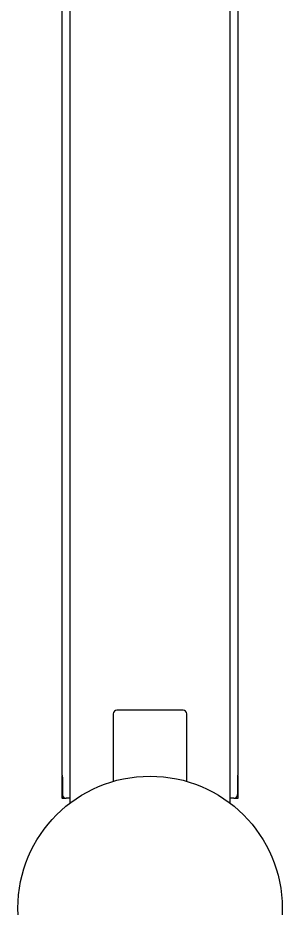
# Model space of a CAD drawing. Header units: millimetres. Extents: x -60 to 7633, y -2614 to 2146.
# Drawn here: x 2028.8 to 2064.8, y 1583.1 to 1704.5 of the extents above; entities that cross this region are included whole.
import ezdxf

# ---------------------------------------------------------------- set-up
doc = ezdxf.new("R2010")
doc.units = ezdxf.units.MM
doc.layers.get('0').update_dxf_attribs({"color": 250})

msp = doc.modelspace()

# ---------------------------------------------------------------- linework, layer by layer
at = {"linetype": 'Continuous'}
for p, q in [((2035.93, 1823.44), (2035.93, 1597.45)), ((2057.73, 1597.45), (2057.73, 1823.44)), ((2034.83, 1727.62), (2034.83, 1601.32)), ((2058.83, 1601.32), (2058.83, 1727.62)), ((2041.83, 1609.62), (2041.83, 1600.42)), ((2051.33, 1610.12), (2042.33, 1610.12)), ((2051.83, 1600.42), (2051.83, 1609.62)), ((2034.87, 1601.12), (2034.83, 1601.12)), ((2034.83, 1601.12), (2034.83, 1598.12)), ((2034.87, 1601.12), (2034.87, 1598.12)), ((2034.89, 1600.92), (2034.89, 1600.92)), ((2034.89, 1600.92), (2034.89, 1598.62)), ((2058.77, 1600.92), (2058.77, 1600.92)), ((2058.77, 1598.62), (2058.77, 1600.92)), ((2058.78, 1601.12), (2058.83, 1601.12)), ((2058.78, 1601.12), (2058.78, 1598.12)), ((2058.83, 1598.12), (2058.83, 1601.12)), ((2034.89, 1598.62), (2034.89, 1598.62)), ((2058.77, 1598.62), (2058.77, 1598.62)), ((2034.87, 1598.12), (2034.83, 1598.12)), ((2034.87, 1598.12), (2035.39, 1598.12)), ((2035.93, 1598.12), (2035.39, 1598.12)), ((2058.26, 1598.12), (2057.73, 1598.12)), ((2058.26, 1598.12), (2058.78, 1598.12)), ((2058.78, 1598.12), (2058.83, 1598.12))]:
    msp.add_line(p, q, dxfattribs=at)
msp.add_circle((2046.83, 1583.12), 18, dxfattribs=at)
for centre, radius, start, end in [((2042.33, 1609.62), 0.5, 90, 180), ((2051.33, 1609.62), 0.5, 0, 90), ((2035.03, 1601.32), 0.2, 180, 219.9261), ((2058.63, 1601.32), 0.2, 319.4203, 0), ((2035.39, 1598.63), 0.5, 180.033, 270.032), ((2058.26, 1598.63), 0.5, 269.968, 359.9669)]:
    msp.add_arc(centre, radius, start, end, dxfattribs=at)
for points, knots in [([(2034.87, 1601.26), (2034.87, 1601.26), (2034.87, 1601.25), (2034.87, 1601.24), (2034.88, 1601.19), (2034.88, 1601.1), (2034.89, 1601), (2034.89, 1600.95), (2034.89, 1600.92)], [0.377932, 0.377932, 0.377932, 0.377932, 0.418149, 0.490898, 0.604275, 0.7543568, 0.9257045, 1, 1, 1, 1]), ([(2058.77, 1600.93), (2058.77, 1600.95), (2058.77, 1601.01), (2058.77, 1601.12), (2058.78, 1601.21), (2058.78, 1601.25), (2058.79, 1601.26), (2058.78, 1601.26), (2058.78, 1601.25), (2058.78, 1601.24)], [0, 0, 0, 0, 0.0776512, 0.2539354, 0.4290841, 0.5415335, 0.6072706, 0.651374, 0.6793702, 0.6793702, 0.6793702, 0.6793702])]:
    msp.add_open_spline(points, degree=3, knots=knots, dxfattribs=at)

doc.saveas('drawing.dxf')
